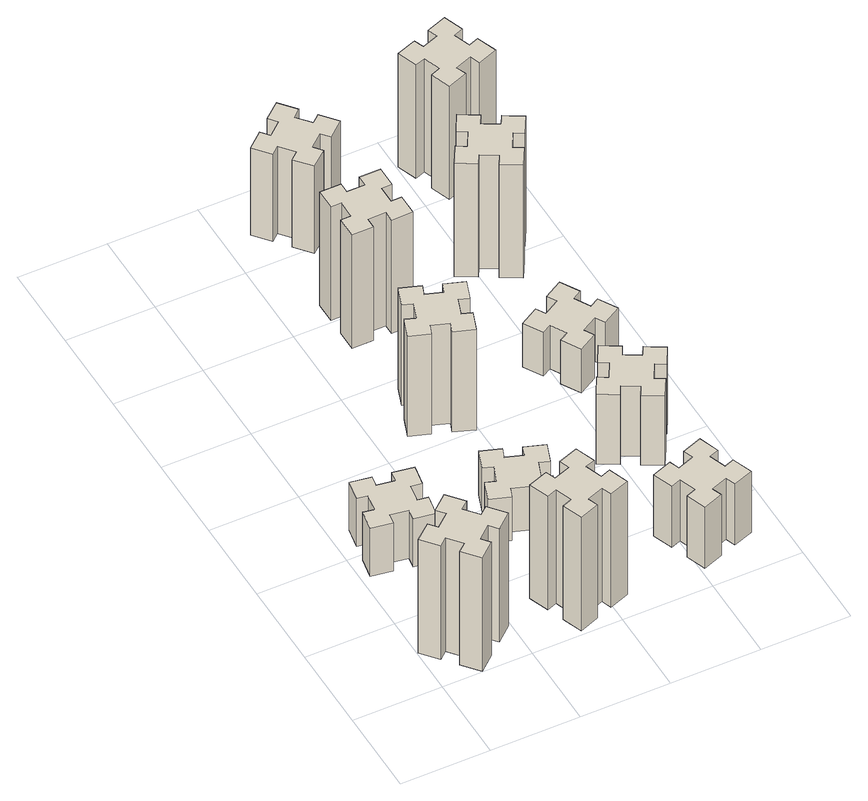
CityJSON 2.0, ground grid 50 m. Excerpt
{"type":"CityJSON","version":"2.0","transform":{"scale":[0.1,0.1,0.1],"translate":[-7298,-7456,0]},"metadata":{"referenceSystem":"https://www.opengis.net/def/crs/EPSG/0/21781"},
"CityObjects":{
"building1":{"type":"Building","attributes":{"class":"1000","function":"1000","usage":"1000","yearOfConstruction":2016,"roofType":"1000","measuredHeight":78,"storeysAboveGround":30,"storeysBelowGround":0},"geometry":[{"type":"Solid","lod":"1","boundaries":[[[[0,1,2,3,4,5,6,7,8,9,10,11,12,13,14,15,16,17,18,19]],[[17,16,20,21]],[[16,15,22,20]],[[15,14,23,22]],[[14,13,24,23]],[[13,12,25,24]],[[12,11,26,25]],[[11,10,27,26]],[[10,9,28,27]],[[9,8,29,28]],[[8,7,30,29]],[[7,6,31,30]],[[6,5,32,31]],[[5,4,33,32]],[[4,3,34,33]],[[3,2,35,34]],[[2,1,36,35]],[[1,0,37,36]],[[0,19,38,37]],[[19,18,39,38]],[[18,17,21,39]],[[24,25,26,27,28,29,30,31,32,33,34,35,36,37,38,39,21,20,22,23]]]]}]},
"building2":{"type":"Building","attributes":{"class":"1000","function":"1000","usage":"1000","yearOfConstruction":2016,"roofType":"1000","measuredHeight":33,"storeysAboveGround":30,"storeysBelowGround":0},"geometry":[{"type":"Solid","lod":"1","boundaries":[[[[40,41,42,43,44,45,46,47,48,49,50,51,52,53,54,55,56,57,58,59]],[[57,56,60,61]],[[56,55,62,60]],[[55,54,63,62]],[[54,53,64,63]],[[53,52,65,64]],[[52,51,66,65]],[[51,50,67,66]],[[50,49,68,67]],[[49,48,69,68]],[[48,47,70,69]],[[47,46,71,70]],[[46,45,72,71]],[[45,44,73,72]],[[44,43,74,73]],[[43,42,75,74]],[[42,41,76,75]],[[41,40,77,76]],[[40,59,78,77]],[[59,58,79,78]],[[58,57,61,79]],[[64,65,66,67,68,69,70,71,72,73,74,75,76,77,78,79,61,60,62,63]]]]}]},
"building3":{"type":"Building","attributes":{"class":"1000","function":"1000","usage":"1000","yearOfConstruction":2016,"roofType":"1000","measuredHeight":78,"storeysAboveGround":30,"storeysBelowGround":0},"geometry":[{"type":"Solid","lod":"1","boundaries":[[[[80,81,82,83,84,85,86,87,88,89,90,91,92,93,94,95,96,97,98,99]],[[97,96,100,101]],[[96,95,102,100]],[[95,94,103,102]],[[94,93,104,103]],[[93,92,105,104]],[[92,91,106,105]],[[91,90,107,106]],[[90,89,108,107]],[[89,88,109,108]],[[88,87,110,109]],[[87,86,111,110]],[[86,85,112,111]],[[85,84,113,112]],[[84,83,114,113]],[[83,82,115,114]],[[82,81,116,115]],[[81,80,117,116]],[[80,99,118,117]],[[99,98,119,118]],[[98,97,101,119]],[[104,105,106,107,108,109,110,111,112,113,114,115,116,117,118,119,101,100,102,103]]]]}]},
"building4":{"type":"Building","attributes":{"class":"1000","function":"1000","usage":"1000","yearOfConstruction":2016,"roofType":"1000","measuredHeight":30,"storeysAboveGround":30,"storeysBelowGround":0},"geometry":[{"type":"Solid","lod":"1","boundaries":[[[[120,121,122,123,124,125,126,127,128,129,130,131,132,133,134,135,136,137,138,139]],[[137,136,140,141]],[[136,135,142,140]],[[135,134,143,142]],[[134,133,144,143]],[[133,132,145,144]],[[132,131,146,145]],[[131,130,147,146]],[[130,129,148,147]],[[129,128,149,148]],[[128,127,150,149]],[[127,126,151,150]],[[126,125,152,151]],[[125,124,153,152]],[[124,123,154,153]],[[123,122,155,154]],[[122,121,156,155]],[[121,120,157,156]],[[120,139,158,157]],[[139,138,159,158]],[[138,137,141,159]],[[144,145,146,147,148,149,150,151,152,153,154,155,156,157,158,159,141,140,142,143]]]]}]},
"building5":{"type":"Building","attributes":{"class":"1000","function":"1000","usage":"1000","yearOfConstruction":2016,"roofType":"1000","measuredHeight":69,"storeysAboveGround":30,"storeysBelowGround":0},"geometry":[{"type":"Solid","lod":"1","boundaries":[[[[160,161,162,163,164,165,166,167,168,169,170,171,172,173,174,175,176,177,178,179]],[[177,176,180,181]],[[176,175,182,180]],[[175,174,183,182]],[[174,173,184,183]],[[173,172,185,184]],[[172,171,186,185]],[[171,170,187,186]],[[170,169,188,187]],[[169,168,189,188]],[[168,167,190,189]],[[167,166,191,190]],[[166,165,192,191]],[[165,164,193,192]],[[164,163,194,193]],[[163,162,195,194]],[[162,161,196,195]],[[161,160,197,196]],[[160,179,198,197]],[[179,178,199,198]],[[178,177,181,199]],[[184,185,186,187,188,189,190,191,192,193,194,195,196,197,198,199,181,180,182,183]]]]}]},
"building6":{"type":"Building","attributes":{"class":"1000","function":"1000","usage":"1000","yearOfConstruction":2016,"roofType":"1000","measuredHeight":78,"storeysAboveGround":30,"storeysBelowGround":0},"geometry":[{"type":"Solid","lod":"1","boundaries":[[[[200,201,202,203,204,205,206,207,208,209,210,211,212,213,214,215,216,217,218,219]],[[217,216,220,221]],[[216,215,222,220]],[[215,214,223,222]],[[214,213,224,223]],[[213,212,225,224]],[[212,211,226,225]],[[211,210,227,226]],[[210,209,228,227]],[[209,208,229,228]],[[208,207,230,229]],[[207,206,231,230]],[[206,205,232,231]],[[205,204,233,232]],[[204,203,234,233]],[[203,202,235,234]],[[202,201,236,235]],[[201,200,237,236]],[[200,219,238,237]],[[219,218,239,238]],[[218,217,221,239]],[[224,225,226,227,228,229,230,231,232,233,234,235,236,237,238,239,221,220,222,223]]]]}]},
"building7":{"type":"Building","attributes":{"class":"1000","function":"1000","usage":"1000","yearOfConstruction":2016,"roofType":"1000","measuredHeight":42,"storeysAboveGround":30,"storeysBelowGround":0},"geometry":[{"type":"Solid","lod":"1","boundaries":[[[[240,241,242,243,244,245,246,247,248,249,250,251,252,253,254,255,256,257,258,259]],[[257,256,260,261]],[[256,255,262,260]],[[255,254,263,262]],[[254,253,264,263]],[[253,252,265,264]],[[252,251,266,265]],[[251,250,267,266]],[[250,249,268,267]],[[249,248,269,268]],[[248,247,270,269]],[[247,246,271,270]],[[246,245,272,271]],[[245,244,273,272]],[[244,243,274,273]],[[243,242,275,274]],[[242,241,276,275]],[[241,240,277,276]],[[240,259,278,277]],[[259,258,279,278]],[[258,257,261,279]],[[264,265,266,267,268,269,270,271,272,273,274,275,276,277,278,279,261,260,262,263]]]]}]},
"building8":{"type":"Building","attributes":{"class":"1000","function":"1000","usage":"1000","yearOfConstruction":2016,"roofType":"1000","measuredHeight":60,"storeysAboveGround":30,"storeysBelowGround":0},"geometry":[{"type":"Solid","lod":"1","boundaries":[[[[280,281,282,283,284,285,286,287,288,289,290,291,292,293,294,295,296,297,298,299]],[[297,296,300,301]],[[296,295,302,300]],[[295,294,303,302]],[[294,293,304,303]],[[293,292,305,304]],[[292,291,306,305]],[[291,290,307,306]],[[290,289,308,307]],[[289,288,309,308]],[[288,287,310,309]],[[287,286,311,310]],[[286,285,312,311]],[[285,284,313,312]],[[284,283,314,313]],[[283,282,315,314]],[[282,281,316,315]],[[281,280,317,316]],[[280,299,318,317]],[[299,298,319,318]],[[298,297,301,319]],[[304,305,306,307,308,309,310,311,312,313,314,315,316,317,318,319,301,300,302,303]]]]}]},
"building9":{"type":"Building","attributes":{"class":"1000","function":"1000","usage":"1000","yearOfConstruction":2016,"roofType":"1000","measuredHeight":48,"storeysAboveGround":30,"storeysBelowGround":0},"geometry":[{"type":"Solid","lod":"1","boundaries":[[[[320,321,322,323,324,325,326,327,328,329,330,331,332,333,334,335,336,337,338,339]],[[337,336,340,341]],[[336,335,342,340]],[[335,334,343,342]],[[334,333,344,343]],[[333,332,345,344]],[[332,331,346,345]],[[331,330,347,346]],[[330,329,348,347]],[[329,328,349,348]],[[328,327,350,349]],[[327,326,351,350]],[[326,325,352,351]],[[325,324,353,352]],[[324,323,354,353]],[[323,322,355,354]],[[322,321,356,355]],[[321,320,357,356]],[[320,339,358,357]],[[339,338,359,358]],[[338,337,341,359]],[[344,345,346,347,348,349,350,351,352,353,354,355,356,357,358,359,341,340,342,343]]]]}]},
"building10":{"type":"Building","attributes":{"class":"1000","function":"1000","usage":"1000","yearOfConstruction":2016,"roofType":"1000","measuredHeight":30,"storeysAboveGround":30,"storeysBelowGround":0},"geometry":[{"type":"Solid","lod":"1","boundaries":[[[[360,361,362,363,364,365,366,367,368,369,370,371,372,373,374,375,376,377,378,379]],[[377,376,380,381]],[[376,375,382,380]],[[375,374,383,382]],[[374,373,384,383]],[[373,372,385,384]],[[372,371,386,385]],[[371,370,387,386]],[[370,369,388,387]],[[369,368,389,388]],[[368,367,390,389]],[[367,366,391,390]],[[366,365,392,391]],[[365,364,393,392]],[[364,363,394,393]],[[363,362,395,394]],[[362,361,396,395]],[[361,360,397,396]],[[360,379,398,397]],[[379,378,399,398]],[[378,377,381,399]],[[384,385,386,387,388,389,390,391,392,393,394,395,396,397,398,399,381,380,382,383]]]]}]},
"building11":{"type":"Building","attributes":{"class":"1000","function":"1000","usage":"1000","yearOfConstruction":2016,"roofType":"1000","measuredHeight":78,"storeysAboveGround":30,"storeysBelowGround":0},"geometry":[{"type":"Solid","lod":"1","boundaries":[[[[400,401,402,403,404,405,406,407,408,409,410,411,412,413,414,415,416,417,418,419]],[[417,416,420,421]],[[416,415,422,420]],[[415,414,423,422]],[[414,413,424,423]],[[413,412,425,424]],[[412,411,426,425]],[[411,410,427,426]],[[410,409,428,427]],[[409,408,429,428]],[[408,407,430,429]],[[407,406,431,430]],[[406,405,432,431]],[[405,404,433,432]],[[404,403,434,433]],[[403,402,435,434]],[[402,401,436,435]],[[401,400,437,436]],[[400,419,438,437]],[[419,418,439,438]],[[418,417,421,439]],[[424,425,426,427,428,429,430,431,432,433,434,435,436,437,438,439,421,420,422,423]]]]}]},
"building12":{"type":"Building","attributes":{"class":"1000","function":"1000","usage":"1000","yearOfConstruction":2016,"roofType":"1000","measuredHeight":78,"storeysAboveGround":30,"storeysBelowGround":0},"geometry":[{"type":"Solid","lod":"1","boundaries":[[[[440,441,442,443,444,445,446,447,448,449,450,451,452,453,454,455,456,457,458,459]],[[457,456,460,461]],[[456,455,462,460]],[[455,454,463,462]],[[454,453,464,463]],[[453,452,465,464]],[[452,451,466,465]],[[451,450,467,466]],[[450,449,468,467]],[[449,448,469,468]],[[448,447,470,469]],[[447,446,471,470]],[[446,445,472,471]],[[445,444,473,472]],[[444,443,474,473]],[[443,442,475,474]],[[442,441,476,475]],[[441,440,477,476]],[[440,459,478,477]],[[459,458,479,478]],[[458,457,461,479]],[[464,465,466,467,468,469,470,471,472,473,474,475,476,477,478,479,461,460,462,463]]]]}]}
},
"vertices":[
[278,129,0],[354,193,0],[393,147,0],[485,224,0],[408,316,0],[362,278,0],[297,354,0],[343,393,0],[266,485,0],[174,408,0],[213,362,0],[136,297,0],[98,343,0],[6,266,0],[83,174,0],[129,213,0],[193,136,0],[147,98,0],[224,6,0],[316,83,0],[193,136,780],[147,98,780],[129,213,780],[83,174,780],[6,266,780],[98,343,780],[136,297,780],[213,362,780],[174,408,780],[266,485,780],[343,393,780],[297,354,780],[362,278,780],[408,316,780],[485,224,780],[393,147,780],[354,193,780],[278,129,780],[316,83,780],[224,6,780],
[177,886,0],[275,868,0],[265,809,0],[383,788,0],[404,907,0],[345,917,0],[362,1015,0],[421,1005,0],[442,1123,0],[324,1144,0],[314,1085,0],[215,1102,0],[226,1161,0],[107,1182,0],[87,1064,0],[146,1054,0],[128,955,0],[69,966,0],[48,847,0],[167,827,0],[128,955,330],[69,966,330],[146,1054,330],[87,1064,330],[107,1182,330],[226,1161,330],[215,1102,330],[314,1085,330],[324,1144,330],[442,1123,330],[421,1005,330],[362,1015,330],[345,917,330],[404,907,330],[383,788,330],[265,809,330],[275,868,330],[177,886,330],[167,827,330],[48,847,330],
[895,366,0],[801,332,0],[780,388,0],[667,347,0],[709,234,0],[765,255,0],[799,161,0],[743,140,0],[784,27,0],[897,69,0],[876,125,0],[970,159,0],[990,103,0],[1103,144,0],[1062,257,0],[1006,236,0],[972,330,0],[1028,350,0],[987,463,0],[874,422,0],[972,330,780],[1028,350,780],[1006,236,780],[1062,257,780],[1103,144,780],[990,103,780],[970,159,780],[876,125,780],[897,69,780],[784,27,780],[743,140,780],[799,161,780],[765,255,780],[709,234,780],[667,347,780],[780,388,780],[801,332,780],[895,366,780],[874,422,780],[987,463,780],
[801,799,0],[895,765,0],[874,709,0],[987,667,0],[1028,780,0],[972,801,0],[1006,895,0],[1062,874,0],[1103,987,0],[990,1028,0],[970,972,0],[876,1006,0],[897,1062,0],[784,1103,0],[743,990,0],[799,970,0],[765,876,0],[709,897,0],[667,784,0],[780,743,0],[765,876,300],[709,897,300],[799,970,300],[743,990,300],[784,1103,300],[897,1062,300],[876,1006,300],[970,972,300],[990,1028,300],[1103,987,300],[1062,874,300],[1006,895,300],[972,801,300],[1028,780,300],[987,667,300],[874,709,300],[895,765,300],[801,799,300],[780,743,300],[667,784,300],
[970,1812,0],[876,1846,0],[897,1902,0],[784,1943,0],[743,1830,0],[799,1810,0],[765,1716,0],[709,1737,0],[667,1624,0],[780,1583,0],[801,1639,0],[895,1605,0],[874,1549,0],[987,1507,0],[1028,1620,0],[972,1641,0],[1006,1735,0],[1062,1714,0],[1103,1827,0],[990,1868,0],[1006,1735,690],[1062,1714,690],[972,1641,690],[1028,1620,690],[987,1507,690],[874,1549,690],[895,1605,690],[801,1639,690],[780,1583,690],[667,1624,690],[709,1737,690],[765,1716,690],[799,1810,690],[743,1830,690],[784,1943,690],[897,1902,690],[876,1846,690],[970,1812,690],[990,1868,690],[1103,1827,690],
[995,2415,0],[995,2515,0],[1055,2515,0],[1055,2635,0],[935,2635,0],[935,2575,0],[835,2575,0],[835,2635,0],[715,2635,0],[715,2515,0],[775,2515,0],[775,2415,0],[715,2415,0],[715,2295,0],[835,2295,0],[835,2355,0],[935,2355,0],[935,2295,0],[1055,2295,0],[1055,2415,0],[935,2355,780],[935,2295,780],[835,2355,780],[835,2295,780],[715,2295,780],[715,2415,780],[775,2415,780],[775,2515,780],[715,2515,780],[715,2635,780],[835,2635,780],[835,2575,780],[935,2575,780],[935,2635,780],[1055,2635,780],[1055,2515,780],[995,2515,780],[995,2415,780],[1055,2415,780],[1055,2295,780],
[1635,466,0],[1541,432,0],[1520,488,0],[1407,447,0],[1449,334,0],[1505,355,0],[1539,261,0],[1483,240,0],[1524,127,0],[1637,169,0],[1616,225,0],[1710,259,0],[1730,203,0],[1843,244,0],[1802,357,0],[1746,336,0],[1712,430,0],[1768,450,0],[1727,563,0],[1614,522,0],[1712,430,420],[1768,450,420],[1746,336,420],[1802,357,420],[1843,244,420],[1730,203,420],[1710,259,420],[1616,225,420],[1637,169,420],[1524,127,420],[1483,240,420],[1539,261,420],[1505,355,420],[1449,334,420],[1407,447,420],[1520,488,420],[1541,432,420],[1635,466,420],[1614,522,420],[1727,563,420],
[918,3089,0],[994,3153,0],[1033,3107,0],[1125,3184,0],[1048,3276,0],[1002,3238,0],[937,3314,0],[983,3353,0],[906,3445,0],[814,3368,0],[853,3322,0],[776,3257,0],[738,3303,0],[646,3226,0],[723,3134,0],[769,3173,0],[833,3096,0],[787,3058,0],[864,2966,0],[956,3043,0],[833,3096,600],[787,3058,600],[769,3173,600],[723,3134,600],[646,3226,600],[738,3303,600],[776,3257,600],[853,3322,600],[814,3368,600],[906,3445,600],[983,3353,600],[937,3314,600],[1002,3238,600],[1048,3276,600],[1125,3184,600],[1033,3107,600],[994,3153,600],[918,3089,600],[956,3043,600],[864,2966,600],
[1724,1156,0],[1637,1206,0],[1667,1258,0],[1563,1318,0],[1503,1214,0],[1555,1184,0],[1505,1097,0],[1453,1127,0],[1393,1023,0],[1497,963,0],[1527,1015,0],[1614,965,0],[1584,913,0],[1688,853,0],[1748,957,0],[1696,987,0],[1746,1074,0],[1798,1044,0],[1858,1148,0],[1754,1208,0],[1746,1074,480],[1798,1044,480],[1696,987,480],[1748,957,480],[1688,853,480],[1584,913,480],[1614,965,480],[1527,1015,480],[1497,963,480],[1393,1023,480],[1453,1127,480],[1505,1097,480],[1555,1184,480],[1503,1214,480],[1563,1318,480],[1667,1258,480],[1637,1206,480],[1724,1156,480],[1754,1208,480],[1858,1148,480],
[1614,1846,0],[1527,1796,0],[1497,1848,0],[1393,1788,0],[1453,1684,0],[1505,1714,0],[1555,1627,0],[1503,1597,0],[1563,1493,0],[1667,1553,0],[1637,1605,0],[1724,1655,0],[1754,1603,0],[1858,1663,0],[1798,1767,0],[1746,1737,0],[1696,1824,0],[1748,1854,0],[1688,1958,0],[1584,1898,0],[1696,1824,300],[1748,1854,300],[1746,1737,300],[1798,1767,300],[1858,1663,300],[1754,1603,300],[1724,1655,300],[1637,1605,300],[1667,1553,300],[1563,1493,300],[1503,1597,300],[1555,1627,300],[1505,1714,300],[1453,1684,300],[1393,1788,300],[1497,1848,300],[1527,1796,300],[1614,1846,300],[1584,1898,300],[1688,1958,300],
[1724,2636,0],[1637,2686,0],[1667,2738,0],[1563,2798,0],[1503,2694,0],[1555,2664,0],[1505,2577,0],[1453,2607,0],[1393,2503,0],[1497,2443,0],[1527,2495,0],[1614,2445,0],[1584,2393,0],[1688,2333,0],[1748,2437,0],[1696,2467,0],[1746,2554,0],[1798,2524,0],[1858,2628,0],[1754,2688,0],[1746,2554,780],[1798,2524,780],[1696,2467,780],[1748,2437,780],[1688,2333,780],[1584,2393,780],[1614,2445,780],[1527,2495,780],[1497,2443,780],[1393,2503,780],[1453,2607,780],[1505,2577,780],[1555,2664,780],[1503,2694,780],[1563,2798,780],[1667,2738,780],[1637,2686,780],[1724,2636,780],[1754,2688,780],[1858,2628,780],
[1605,3215,0],[1639,3121,0],[1583,3100,0],[1624,2987,0],[1737,3029,0],[1716,3085,0],[1810,3119,0],[1830,3063,0],[1943,3104,0],[1902,3217,0],[1846,3196,0],[1812,3290,0],[1868,3310,0],[1827,3423,0],[1714,3382,0],[1735,3326,0],[1641,3292,0],[1620,3348,0],[1507,3307,0],[1549,3194,0],[1641,3292,780],[1620,3348,780],[1735,3326,780],[1714,3382,780],[1827,3423,780],[1868,3310,780],[1812,3290,780],[1846,3196,780],[1902,3217,780],[1943,3104,780],[1830,3063,780],[1810,3119,780],[1716,3085,780],[1737,3029,780],[1624,2987,780],[1583,3100,780],[1639,3121,780],[1605,3215,780],[1549,3194,780],[1507,3307,780]
]}
